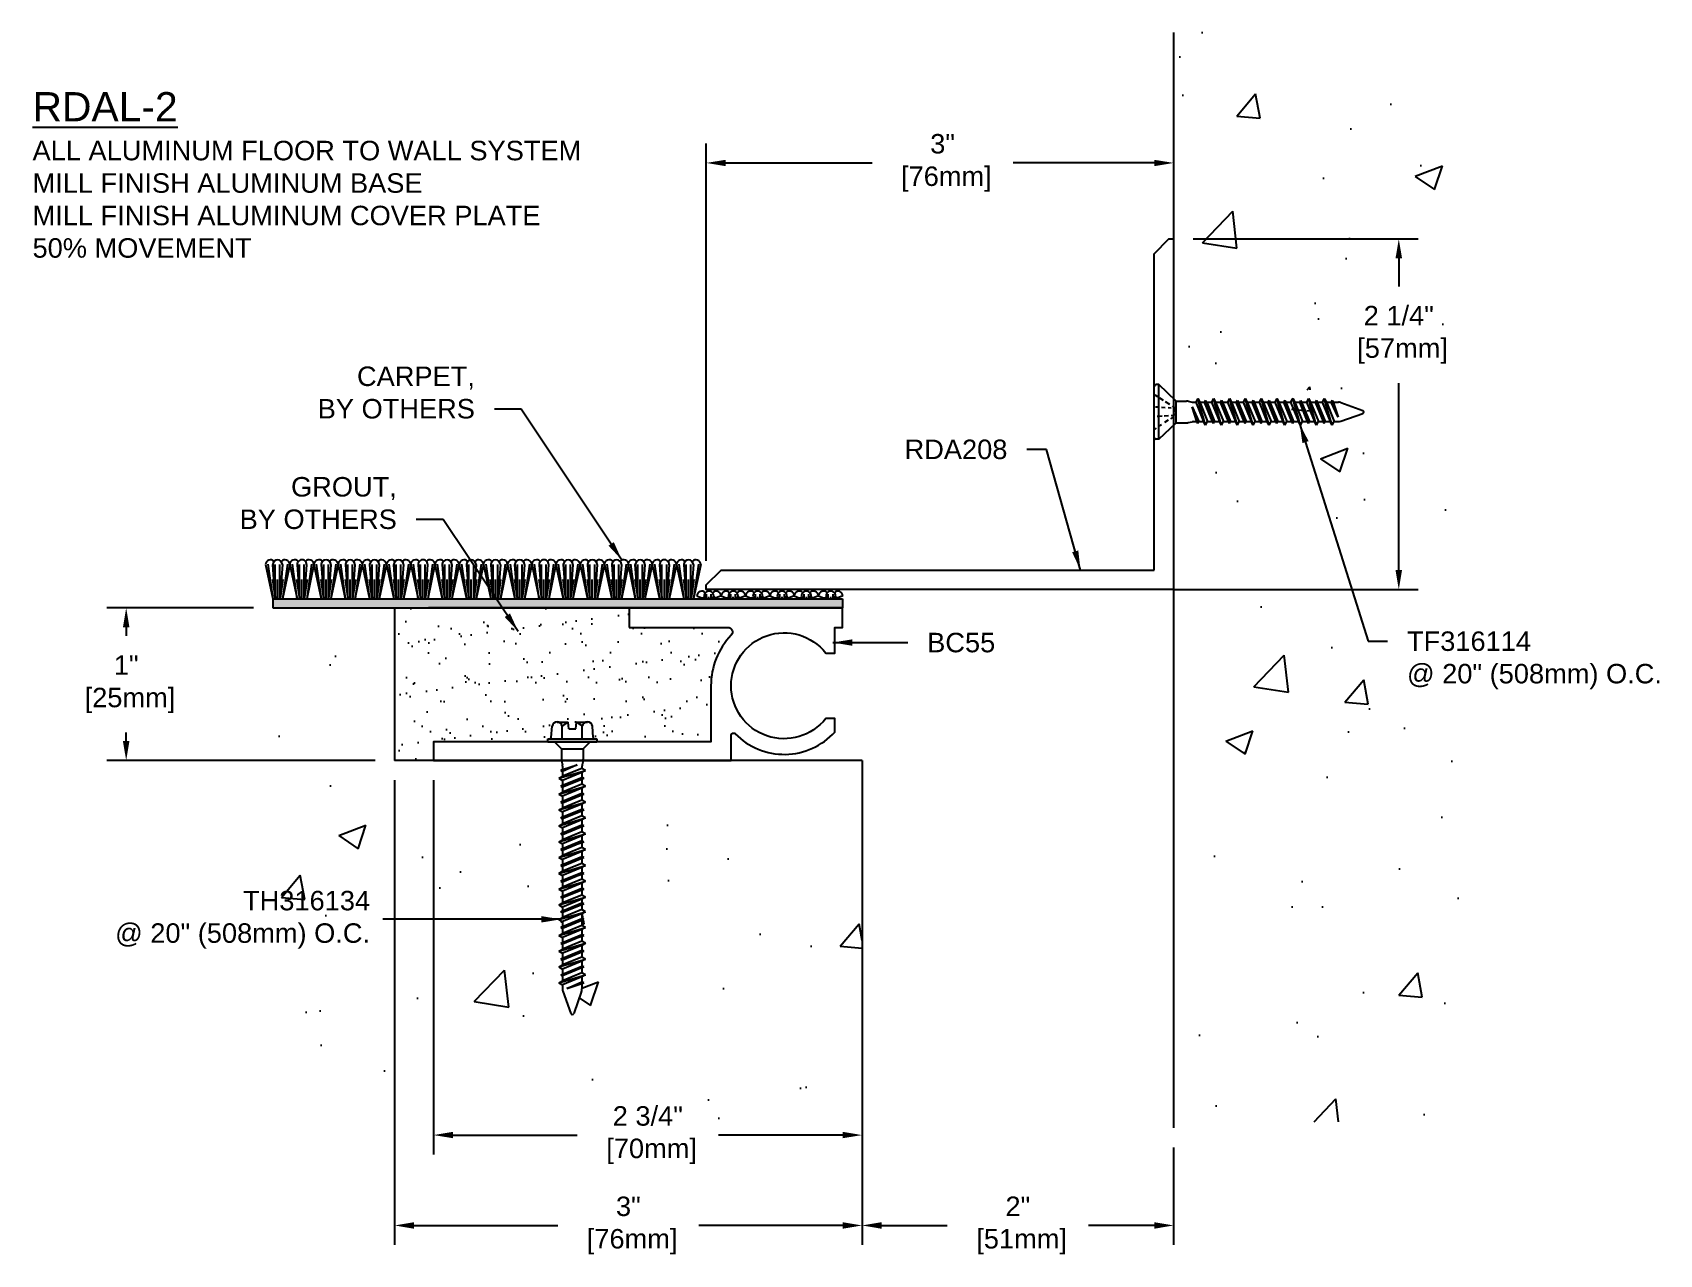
# Model space of a CAD drawing. Header units: inches. Extents: x -0.5 to 9.9, y 1.3 to 9.2.
import ezdxf

# ---------------------------------------------------------------- set-up
doc = ezdxf.new("R2010")
doc.units = ezdxf.units.IN
doc.header["$MEASUREMENT"] = 0
for name, color, linetype in [('Anchors', 4, 'Continuous'), ('Conditions', 1, 'Continuous'), ('Dimensions', 3, 'Continuous'), ('Metals', 7, 'Continuous'), ('Text', 2, 'Continuous')]:
    doc.layers.add(name, color=color, linetype=linetype)
doc.styles.add('ARIAL', font='arial.ttf')
doc.styles.get("Standard").update_dxf_attribs({"font": 'arial.ttf'})
doc.dimstyles.new('Arial', dxfattribs={"dimtxt": 0.125, "dimasz": 0.125, "dimexe": 0.125, "dimexo": 0.125, "dimgap": 0.125, "dimtad": 0, "dimtih": 1, "dimtoh": 1, "dimdec": 4, "dimzin": 0, "dimdsep": 46, "dimlunit": 4, "dimtxsty": 'ARIAL', "dimcen": 0.09, "dimadec": 0, "dimazin": 0, "dimtfac": 1, "dimtdec": 4, "dimtofl": 0, "dimtmove": 0, "dimatfit": 3, "dimfxl": 0, "dimfrac": 2, "dimtolj": 1, "dimtzin": 0, "dimarcsym": 0})

# ---------------------------------------------------------------- blocks, each defined once
blk = doc.blocks.new('Bc55')
blk.add_lwpolyline([(1.38, 0.855), (2.013, 0.855, -0.659567), (2.035, 0.804, 0.192706), (1.905, 0.48), (1.905, 0.12), (0.125, 0.12), (0.125, 0), (2.035, 0), (2.035, 0.162, -0.671875), (2.061, 0.172, 0.430668), (2.7, 0.183), (2.7, 0.27), (2.642, 0.27, -2.892356), (2.642, 0.69), (2.7, 0.69), (2.7, 0.855), (2.75, 0.855), (2.75, 0.98), (1.38, 0.98)], format="xyb", close=True)
blk = doc.blocks.new('TF-316114')
for p, q in [((-0.163, 0), (0.163, 0)), ((-0.104, -0.013), (-0.113, 0)), ((-0.176, -0.029), (-0.175, -0.01)), ((-0.176, -0.029), (0.176, -0.029)), ((-0.176, -0.029), (-0.07, -0.141)), ((-0.082, -0.047), (-0.091, -0.032)), ((-0.053, -0.09), (-0.069, -0.066)), ((-0.031, -0.125), (-0.044, -0.104)), ((-0.031, -0.005), (-0.031, 0)), ((-0.03, -0.026), (-0.03, -0.019)), ((-0.028, -0.051), (-0.029, -0.032)), ((-0.026, -0.091), (-0.028, -0.065)), ((0.025, -0.11), (0.026, -0.09)), ((0.027, -0.07), (0.029, -0.048)), ((0.03, -0.026), (0.031, -0.008)), ((0.066, -0.071), (0.049, -0.098)), ((0.07, -0.141), (0.176, -0.029)), ((0.09, -0.035), (0.075, -0.058)), ((0.11, -0.005), (0.098, -0.022)), ((0.176, -0.029), (0.175, -0.01)), ((-0.07, -0.141), (0.07, -0.141)), ((-0.07, -0.141), (-0.07, -0.208)), ((-0.024, -0.126), (-0.025, -0.11)), ((-0.024, -0.135), (-0.011, -0.135)), ((-0.002, -0.135), (0.018, -0.135)), ((0.037, -0.115), (0.024, -0.135)), ((0.024, -0.135), (0.025, -0.125)), ((0.07, -0.141), (0.07, -0.208)), ((-0.086, -0.33), (0.086, -0.28)), ((-0.074, -0.28), (0.032, -0.243)), ((-0.074, -0.28), (-0.062, -0.273)), ((-0.074, -0.28), (-0.062, -0.286)), ((-0.069, -0.218), (-0.063, -0.244)), ((-0.062, -0.273), (0.032, -0.243)), ((0.032, -0.243), (-0.062, -0.286)), ((-0.062, -0.253), (-0.062, -0.273)), ((0.062, -0.267), (-0.062, -0.317)), ((-0.062, -0.286), (-0.062, -0.317)), ((0.062, -0.293), (-0.062, -0.343)), ((0.062, -0.253), (0.062, -0.267)), ((0.086, -0.28), (0.062, -0.267)), ((0.086, -0.28), (0.062, -0.293)), ((0.062, -0.293), (0.062, -0.324)), ((0.069, -0.218), (0.063, -0.244)), ((-0.086, -0.33), (-0.062, -0.317)), ((-0.086, -0.33), (-0.062, -0.343)), ((-0.086, -0.432), (0.086, -0.381)), ((-0.074, -0.381), (0.074, -0.33)), ((-0.074, -0.381), (-0.062, -0.375)), ((-0.074, -0.381), (-0.062, -0.387)), ((-0.062, -0.375), (0.062, -0.324)), ((0.062, -0.337), (-0.062, -0.387)), ((-0.062, -0.343), (-0.062, -0.375)), ((0.062, -0.368), (-0.062, -0.419)), ((-0.062, -0.387), (-0.062, -0.419)), ((0.062, -0.394), (-0.062, -0.445)), ((0.074, -0.33), (0.062, -0.324)), ((0.074, -0.33), (0.062, -0.337)), ((0.062, -0.337), (0.062, -0.368)), ((0.086, -0.381), (0.062, -0.368)), ((0.086, -0.381), (0.062, -0.394)), ((0.062, -0.394), (0.062, -0.426)), ((-0.086, -0.432), (-0.062, -0.419)), ((-0.086, -0.432), (-0.062, -0.445)), ((-0.086, -0.534), (0.086, -0.483)), ((-0.086, -0.534), (-0.062, -0.521)), ((-0.074, -0.483), (0.074, -0.432)), ((-0.074, -0.483), (-0.062, -0.477)), ((-0.074, -0.483), (-0.062, -0.489)), ((-0.062, -0.477), (0.062, -0.426)), ((0.062, -0.438), (-0.062, -0.489)), ((-0.062, -0.445), (-0.062, -0.477)), ((0.062, -0.47), (-0.062, -0.521)), ((-0.062, -0.489), (-0.062, -0.521)), ((0.062, -0.496), (-0.062, -0.546)), ((0.074, -0.432), (0.062, -0.426)), ((0.074, -0.432), (0.062, -0.438)), ((0.062, -0.438), (0.062, -0.47)), ((0.086, -0.483), (0.062, -0.47)), ((0.086, -0.483), (0.062, -0.496)), ((0.062, -0.496), (0.062, -0.527)), ((-0.086, -0.534), (-0.062, -0.546)), ((-0.086, -0.635), (0.086, -0.584)), ((-0.086, -0.635), (-0.062, -0.622)), ((-0.074, -0.584), (0.074, -0.534)), ((-0.074, -0.584), (-0.062, -0.578)), ((-0.074, -0.584), (-0.062, -0.59)), ((-0.062, -0.578), (0.062, -0.527)), ((0.062, -0.54), (-0.062, -0.59)), ((-0.062, -0.546), (-0.062, -0.578)), ((0.062, -0.571), (-0.062, -0.622)), ((-0.062, -0.59), (-0.062, -0.622)), ((0.062, -0.597), (-0.062, -0.648)), ((0.074, -0.534), (0.062, -0.527)), ((0.074, -0.534), (0.062, -0.54)), ((0.062, -0.54), (0.062, -0.571)), ((0.086, -0.584), (0.062, -0.571)), ((0.086, -0.584), (0.062, -0.597)), ((0.062, -0.597), (0.062, -0.629)), ((-0.086, -0.635), (-0.062, -0.648)), ((-0.086, -0.737), (0.086, -0.686)), ((-0.086, -0.737), (-0.062, -0.724)), ((-0.074, -0.686), (0.074, -0.635)), ((-0.074, -0.686), (-0.062, -0.68)), ((-0.074, -0.686), (-0.062, -0.692)), ((-0.062, -0.68), (0.062, -0.629)), ((0.062, -0.641), (-0.062, -0.692)), ((-0.062, -0.648), (-0.062, -0.68)), ((0.062, -0.673), (-0.062, -0.724)), ((-0.062, -0.692), (-0.062, -0.724)), ((0.062, -0.699), (-0.062, -0.75)), ((-0.062, -0.781), (0.062, -0.73)), ((0.074, -0.635), (0.062, -0.629)), ((0.074, -0.635), (0.062, -0.641)), ((0.062, -0.641), (0.062, -0.673)), ((0.086, -0.686), (0.062, -0.673)), ((0.086, -0.686), (0.062, -0.699)), ((0.062, -0.699), (0.062, -0.73)), ((0.074, -0.737), (0.062, -0.73)), ((-0.086, -0.737), (-0.062, -0.75)), ((-0.086, -0.838), (0.086, -0.787)), ((-0.086, -0.838), (-0.062, -0.825)), ((-0.074, -0.787), (0.074, -0.737)), ((-0.074, -0.787), (-0.062, -0.781)), ((-0.074, -0.787), (-0.062, -0.794)), ((0.062, -0.743), (-0.062, -0.794)), ((-0.062, -0.75), (-0.062, -0.781)), ((0.062, -0.774), (-0.062, -0.825)), ((-0.062, -0.794), (-0.062, -0.825)), ((0.062, -0.8), (-0.062, -0.851)), ((-0.062, -0.883), (0.062, -0.832)), ((0.074, -0.737), (0.062, -0.743)), ((0.062, -0.743), (0.062, -0.774)), ((0.086, -0.787), (0.062, -0.774)), ((0.086, -0.787), (0.062, -0.8)), ((0.062, -0.8), (0.062, -0.832)), ((0.074, -0.838), (0.062, -0.832)), ((-0.086, -0.838), (-0.062, -0.851)), ((-0.086, -0.94), (0.086, -0.889)), ((-0.086, -0.94), (-0.062, -0.927)), ((-0.086, -0.94), (-0.062, -0.953)), ((-0.074, -0.889), (0.074, -0.838)), ((-0.074, -0.889), (-0.062, -0.883)), ((-0.074, -0.889), (-0.062, -0.895)), ((-0.074, -0.991), (0.074, -0.94)), ((0.062, -0.844), (-0.062, -0.895)), ((-0.062, -0.851), (-0.062, -0.883)), ((0.062, -0.876), (-0.062, -0.927)), ((-0.062, -0.895), (-0.062, -0.927)), ((0.062, -0.902), (-0.062, -0.953)), ((-0.062, -0.984), (0.062, -0.934)), ((0.074, -0.838), (0.062, -0.844)), ((0.062, -0.844), (0.062, -0.876)), ((0.086, -0.889), (0.062, -0.876)), ((0.086, -0.889), (0.062, -0.902)), ((0.062, -0.902), (0.062, -0.934)), ((0.074, -0.94), (0.062, -0.934)), ((0.074, -0.94), (0.062, -0.946)), ((-0.086, -1.041), (0.086, -0.991)), ((-0.086, -1.041), (-0.062, -1.028)), ((-0.086, -1.041), (-0.062, -1.054)), ((-0.074, -0.991), (-0.062, -0.984)), ((-0.074, -0.991), (-0.062, -0.997)), ((-0.074, -1.092), (0.074, -1.041)), ((0.062, -0.946), (-0.062, -0.997)), ((-0.062, -0.953), (-0.062, -0.984)), ((0.062, -0.978), (-0.062, -1.028)), ((-0.062, -0.997), (-0.062, -1.028)), ((0.062, -1.003), (-0.062, -1.054)), ((-0.062, -1.086), (0.062, -1.035)), ((0.062, -0.946), (0.062, -0.978)), ((0.086, -0.991), (0.062, -0.978)), ((0.086, -0.991), (0.062, -1.003)), ((0.062, -1.003), (0.062, -1.035)), ((0.074, -1.041), (0.062, -1.035)), ((0.074, -1.041), (0.062, -1.047)), ((-0.086, -1.143), (0.086, -1.092)), ((-0.086, -1.143), (-0.062, -1.13)), ((-0.086, -1.143), (-0.062, -1.156)), ((-0.074, -1.092), (-0.062, -1.086)), ((-0.074, -1.092), (-0.062, -1.098)), ((0.062, -1.047), (-0.062, -1.098)), ((-0.062, -1.054), (-0.062, -1.086)), ((0.062, -1.079), (-0.062, -1.13)), ((-0.062, -1.098), (-0.062, -1.13)), ((0.062, -1.105), (-0.062, -1.156)), ((-0.034, -1.18), (0.062, -1.137)), ((-0.034, -1.18), (0.074, -1.143)), ((0.062, -1.047), (0.062, -1.079)), ((0.086, -1.092), (0.062, -1.079)), ((0.086, -1.092), (0.062, -1.105)), ((0.062, -1.105), (0.062, -1.137)), ((0.074, -1.143), (0.062, -1.137)), ((0.074, -1.143), (0.062, -1.149)), ((-0.062, -1.156), (-0.062, -1.182)), ((-0.06, -1.197), (-0.01, -1.34)), ((0.062, -1.149), (-0.034, -1.18)), ((0.06, -1.197), (0.01, -1.34)), ((0.062, -1.149), (0.062, -1.182))]:
    blk.add_line(p, q)
for centre, radius, start, end in [((-0.163, -0.011), 0.0112, 90, 175), ((0.163, -0.011), 0.0112, 5, 90), ((-0.023, -0.208), 0.0465, 180, 191.9357), ((0.023, -0.208), 0.0465, 348.0643, 0), ((-0.109, -0.253), 0.0465, 0, 11.9357), ((0.109, -0.253), 0.0465, 168.0643, 180), ((-0.016, -1.182), 0.0465, 180, 199.3058), ((0.016, -1.182), 0.0465, 340.6942, 0), ((0, -1.335), 0.0106, 204.1001, 335.8999)]:
    blk.add_arc(centre, radius, start, end)
blk = doc.blocks.new('TF316114')
blk.add_blockref('TF-316114', (0, 0))
blk = doc.blocks.new('*D5')
at = {"layer": 'Defpoints', "color": 0}
for p in [(6.827, 9.157), (3.827, 8.32), (3.827, 5.64)]:
    blk.add_point(p, dxfattribs=at)
at = {"layer": 'Dimensions', "color": 0, "lineweight": -2}
for p, q in [((6.827, 9.032), (6.827, 8.195)), ((3.827, 5.765), (3.827, 8.445)), ((3.952, 8.32), (4.891, 8.32)), ((6.702, 8.32), (5.797, 8.32))]:
    blk.add_line(p, q, dxfattribs=at)
at = {"layer": 'Dimensions', "color": 0}
for points in [[(3.952, 8.34), (3.952, 8.299), (3.827, 8.32)], [(6.702, 8.34), (6.702, 8.299), (6.827, 8.32)]]:
    blk.add_solid(points, dxfattribs=at)
at = {"layer": 'Dimensions', "color": 0, "insert": (5.344, 8.32), "char_height": 0.125, "attachment_point": 5, "style": 'ARIAL'}
blk.add_mtext('\\A1;3"\\P [76mm]', dxfattribs=at)
blk = doc.blocks.new('TH-316134')
for p, q in [((-0.097, 0.127), (-0.027, 0.127)), ((-0.023, 0.083), (-0.027, 0.127)), ((0.023, 0.083), (0.027, 0.127)), ((0.027, 0.127), (0.097, 0.127)), ((-0.157, 0.019), (0.157, 0.019)), ((-0.157, 0), (-0.157, 0.019)), ((-0.157, 0), (0.157, 0)), ((-0.135, 0.029), (-0.129, 0.1)), ((-0.115, 0), (-0.07, -0.045)), ((-0.065, 0.019), (-0.065, 0.1)), ((-0.023, 0.083), (0.023, 0.083)), ((0.064, 0.019), (0.064, 0.1)), ((0.115, 0), (0.07, -0.045)), ((0.135, 0.029), (0.129, 0.1)), ((0.157, 0.019), (0.157, 0)), ((-0.07, -0.045), (0.07, -0.045)), ((-0.07, -0.045), (-0.07, -0.112)), ((0.07, -0.045), (0.07, -0.112)), ((-0.086, -0.234), (0.086, -0.184)), ((-0.074, -0.184), (0.032, -0.147)), ((-0.074, -0.184), (-0.062, -0.177)), ((-0.074, -0.184), (-0.062, -0.19)), ((-0.069, -0.122), (-0.063, -0.148)), ((0.032, -0.147), (-0.062, -0.19)), ((-0.062, -0.177), (0.032, -0.147)), ((-0.062, -0.157), (-0.062, -0.177)), ((0.062, -0.171), (-0.062, -0.221)), ((-0.062, -0.19), (-0.062, -0.221)), ((0.062, -0.197), (-0.062, -0.247)), ((0.062, -0.157), (0.062, -0.171)), ((0.086, -0.184), (0.062, -0.171)), ((0.086, -0.184), (0.062, -0.197)), ((0.062, -0.197), (0.062, -0.228)), ((0.069, -0.122), (0.063, -0.148)), ((-0.086, -0.234), (-0.062, -0.221)), ((-0.086, -0.234), (-0.062, -0.247)), ((-0.086, -0.336), (0.086, -0.285)), ((-0.074, -0.285), (0.074, -0.234)), ((-0.074, -0.285), (-0.062, -0.279)), ((-0.074, -0.285), (-0.062, -0.291)), ((-0.062, -0.279), (0.062, -0.228)), ((0.062, -0.241), (-0.062, -0.291)), ((-0.062, -0.247), (-0.062, -0.279)), ((0.062, -0.272), (-0.062, -0.323)), ((-0.062, -0.291), (-0.062, -0.323)), ((0.062, -0.298), (-0.062, -0.349)), ((0.074, -0.234), (0.062, -0.228)), ((0.074, -0.234), (0.062, -0.241)), ((0.062, -0.241), (0.062, -0.272)), ((0.086, -0.285), (0.062, -0.272)), ((0.086, -0.285), (0.062, -0.298)), ((0.062, -0.298), (0.062, -0.33)), ((-0.086, -0.336), (-0.062, -0.323)), ((-0.086, -0.336), (-0.062, -0.349)), ((-0.086, -0.437), (0.086, -0.387)), ((-0.074, -0.387), (0.074, -0.336)), ((-0.074, -0.387), (-0.062, -0.381)), ((-0.074, -0.387), (-0.062, -0.393)), ((-0.062, -0.381), (0.062, -0.33)), ((0.062, -0.342), (-0.062, -0.393)), ((-0.062, -0.349), (-0.062, -0.381)), ((0.062, -0.374), (-0.062, -0.425)), ((-0.062, -0.393), (-0.062, -0.425)), ((0.062, -0.4), (-0.062, -0.45)), ((0.074, -0.336), (0.062, -0.33)), ((0.074, -0.336), (0.062, -0.342)), ((0.062, -0.342), (0.062, -0.374)), ((0.086, -0.387), (0.062, -0.374)), ((0.086, -0.387), (0.062, -0.4)), ((0.062, -0.4), (0.062, -0.431)), ((-0.086, -0.437), (-0.062, -0.425)), ((-0.086, -0.437), (-0.062, -0.45)), ((-0.086, -0.539), (0.086, -0.488)), ((-0.074, -0.488), (0.074, -0.437)), ((-0.074, -0.488), (-0.062, -0.482)), ((-0.074, -0.488), (-0.062, -0.494)), ((-0.062, -0.482), (0.062, -0.431)), ((0.062, -0.444), (-0.062, -0.494)), ((-0.062, -0.45), (-0.062, -0.482)), ((0.062, -0.475), (-0.062, -0.526)), ((-0.062, -0.494), (-0.062, -0.526)), ((0.062, -0.501), (-0.062, -0.552)), ((0.074, -0.437), (0.062, -0.431)), ((0.074, -0.437), (0.062, -0.444)), ((0.062, -0.444), (0.062, -0.475)), ((0.086, -0.488), (0.062, -0.475)), ((0.086, -0.488), (0.062, -0.501)), ((0.062, -0.501), (0.062, -0.533)), ((-0.086, -0.539), (-0.062, -0.526)), ((-0.086, -0.539), (-0.062, -0.552)), ((-0.086, -0.641), (0.086, -0.59)), ((-0.074, -0.59), (0.074, -0.539)), ((-0.074, -0.59), (-0.062, -0.584)), ((-0.074, -0.59), (-0.062, -0.596)), ((-0.062, -0.584), (0.062, -0.533)), ((0.062, -0.545), (-0.062, -0.596)), ((-0.062, -0.552), (-0.062, -0.584)), ((0.062, -0.577), (-0.062, -0.628)), ((-0.062, -0.596), (-0.062, -0.628)), ((0.062, -0.603), (-0.062, -0.654)), ((0.074, -0.539), (0.062, -0.533)), ((0.074, -0.539), (0.062, -0.545)), ((0.062, -0.545), (0.062, -0.577)), ((0.086, -0.59), (0.062, -0.577)), ((0.086, -0.59), (0.062, -0.603)), ((0.062, -0.603), (0.062, -0.634)), ((-0.086, -0.641), (-0.062, -0.628)), ((-0.086, -0.641), (-0.062, -0.654)), ((-0.086, -0.742), (0.086, -0.691)), ((-0.086, -0.742), (-0.062, -0.729)), ((-0.074, -0.691), (0.074, -0.641)), ((-0.074, -0.691), (-0.062, -0.685)), ((-0.074, -0.691), (-0.062, -0.698)), ((-0.062, -0.685), (0.062, -0.634)), ((0.062, -0.647), (-0.062, -0.698)), ((-0.062, -0.654), (-0.062, -0.685)), ((0.062, -0.678), (-0.062, -0.729)), ((-0.062, -0.698), (-0.062, -0.729)), ((0.062, -0.704), (-0.062, -0.755)), ((0.074, -0.641), (0.062, -0.634)), ((0.074, -0.641), (0.062, -0.647)), ((0.062, -0.647), (0.062, -0.678)), ((0.086, -0.691), (0.062, -0.678)), ((0.086, -0.691), (0.062, -0.704)), ((0.062, -0.704), (0.062, -0.736)), ((-0.086, -0.742), (-0.062, -0.755)), ((-0.086, -0.844), (0.086, -0.793)), ((-0.086, -0.844), (-0.062, -0.831)), ((-0.074, -0.793), (0.074, -0.742)), ((-0.074, -0.793), (-0.062, -0.787)), ((-0.074, -0.793), (-0.062, -0.799)), ((-0.062, -0.787), (0.062, -0.736)), ((0.062, -0.748), (-0.062, -0.799)), ((-0.062, -0.755), (-0.062, -0.787)), ((0.062, -0.78), (-0.062, -0.831)), ((-0.062, -0.799), (-0.062, -0.831)), ((0.062, -0.806), (-0.062, -0.857)), ((0.074, -0.742), (0.062, -0.736)), ((0.074, -0.742), (0.062, -0.748)), ((0.062, -0.748), (0.062, -0.78)), ((0.086, -0.793), (0.062, -0.78)), ((0.086, -0.793), (0.062, -0.806)), ((0.062, -0.806), (0.062, -0.838)), ((-0.086, -0.844), (-0.062, -0.857)), ((-0.086, -0.945), (0.086, -0.895)), ((-0.086, -0.945), (-0.062, -0.932)), ((-0.074, -0.895), (0.074, -0.844)), ((-0.074, -0.895), (-0.062, -0.888)), ((-0.074, -0.895), (-0.062, -0.901)), ((-0.062, -0.888), (0.062, -0.838)), ((0.062, -0.85), (-0.062, -0.901)), ((-0.062, -0.857), (-0.062, -0.888)), ((0.062, -0.882), (-0.062, -0.932)), ((-0.062, -0.901), (-0.062, -0.932)), ((0.062, -0.907), (-0.062, -0.958)), ((-0.062, -0.99), (0.062, -0.939)), ((0.074, -0.844), (0.062, -0.838)), ((0.074, -0.844), (0.062, -0.85)), ((0.062, -0.85), (0.062, -0.882)), ((0.086, -0.895), (0.062, -0.882)), ((0.086, -0.895), (0.062, -0.907)), ((0.062, -0.907), (0.062, -0.939)), ((0.074, -0.945), (0.062, -0.939)), ((-0.086, -0.945), (-0.062, -0.958)), ((-0.086, -1.047), (0.086, -0.996)), ((-0.086, -1.047), (-0.062, -1.034)), ((-0.074, -0.996), (0.074, -0.945)), ((-0.074, -0.996), (-0.062, -0.99)), ((-0.074, -0.996), (-0.062, -1.002)), ((-0.074, -1.09), (0.074, -1.039)), ((0.062, -0.951), (-0.062, -1.002)), ((-0.062, -0.958), (-0.062, -0.99)), ((0.062, -0.983), (-0.062, -1.034)), ((-0.062, -1.002), (-0.062, -1.034)), ((0.062, -1.009), (-0.062, -1.06)), ((-0.062, -1.084), (0.062, -1.033)), ((0.074, -0.945), (0.062, -0.951)), ((0.062, -0.951), (0.062, -0.983)), ((0.086, -0.996), (0.062, -0.983)), ((0.086, -0.996), (0.062, -1.009)), ((0.062, -1.001), (0.062, -1.033)), ((0.074, -1.039), (0.062, -1.033)), ((0.074, -1.039), (0.062, -1.045)), ((-0.086, -1.047), (-0.062, -1.06)), ((-0.086, -1.141), (0.086, -1.09)), ((-0.086, -1.141), (-0.062, -1.128)), ((-0.086, -1.141), (-0.062, -1.154)), ((-0.074, -1.09), (-0.062, -1.084)), ((-0.074, -1.09), (-0.062, -1.096)), ((-0.074, -1.191), (0.074, -1.141)), ((0.062, -1.045), (-0.062, -1.096)), ((-0.062, -1.052), (-0.062, -1.084)), ((0.062, -1.077), (-0.062, -1.128)), ((-0.062, -1.096), (-0.062, -1.128)), ((0.062, -1.103), (-0.062, -1.154)), ((-0.062, -1.185), (0.062, -1.134)), ((0.062, -1.147), (-0.062, -1.198)), ((0.062, -1.045), (0.062, -1.077)), ((0.086, -1.09), (0.062, -1.077)), ((0.086, -1.09), (0.062, -1.103)), ((0.062, -1.103), (0.062, -1.134)), ((0.074, -1.141), (0.062, -1.134)), ((0.074, -1.141), (0.062, -1.147)), ((0.062, -1.147), (0.062, -1.178)), ((-0.086, -1.242), (0.086, -1.191)), ((-0.086, -1.242), (-0.062, -1.229)), ((-0.086, -1.242), (-0.062, -1.255)), ((-0.074, -1.191), (-0.062, -1.185)), ((-0.074, -1.191), (-0.062, -1.198)), ((-0.074, -1.293), (0.074, -1.242)), ((-0.062, -1.154), (-0.062, -1.185)), ((0.062, -1.178), (-0.062, -1.229)), ((-0.062, -1.198), (-0.062, -1.229)), ((0.062, -1.204), (-0.062, -1.255)), ((-0.062, -1.287), (0.062, -1.236)), ((0.062, -1.248), (-0.062, -1.299)), ((0.086, -1.191), (0.062, -1.178)), ((0.086, -1.191), (0.062, -1.204)), ((0.062, -1.204), (0.062, -1.236)), ((0.074, -1.242), (0.062, -1.236)), ((0.074, -1.242), (0.062, -1.248)), ((0.062, -1.248), (0.062, -1.28)), ((-0.086, -1.344), (0.086, -1.293)), ((-0.086, -1.344), (-0.062, -1.331)), ((-0.086, -1.344), (-0.062, -1.357)), ((-0.074, -1.293), (-0.062, -1.287)), ((-0.074, -1.293), (-0.062, -1.299)), ((-0.074, -1.395), (0.074, -1.344)), ((-0.062, -1.255), (-0.062, -1.287)), ((0.062, -1.28), (-0.062, -1.331)), ((-0.062, -1.299), (-0.062, -1.331)), ((0.062, -1.306), (-0.062, -1.357)), ((-0.062, -1.388), (0.062, -1.338)), ((0.062, -1.35), (-0.062, -1.401)), ((-0.062, -1.357), (-0.062, -1.388)), ((0.086, -1.293), (0.062, -1.28)), ((0.086, -1.293), (0.062, -1.306)), ((0.062, -1.306), (0.062, -1.338)), ((0.074, -1.344), (0.062, -1.338)), ((0.074, -1.344), (0.062, -1.35)), ((0.062, -1.35), (0.062, -1.382)), ((-0.086, -1.445), (0.086, -1.395)), ((-0.086, -1.445), (-0.062, -1.432)), ((-0.086, -1.445), (-0.062, -1.458)), ((-0.074, -1.395), (-0.062, -1.388)), ((-0.074, -1.395), (-0.062, -1.401)), ((-0.074, -1.496), (0.074, -1.445)), ((0.062, -1.382), (-0.062, -1.432)), ((-0.062, -1.401), (-0.062, -1.432)), ((0.062, -1.407), (-0.062, -1.458)), ((-0.062, -1.49), (0.062, -1.439)), ((0.062, -1.451), (-0.062, -1.502)), ((-0.062, -1.458), (-0.062, -1.49)), ((0.086, -1.395), (0.062, -1.382)), ((0.086, -1.395), (0.062, -1.407)), ((0.062, -1.407), (0.062, -1.439)), ((0.074, -1.445), (0.062, -1.439)), ((0.074, -1.445), (0.062, -1.451)), ((0.062, -1.451), (0.062, -1.483)), ((-0.086, -1.547), (0.086, -1.496)), ((-0.086, -1.547), (-0.062, -1.534)), ((-0.086, -1.547), (-0.062, -1.56)), ((-0.074, -1.496), (-0.062, -1.49)), ((-0.074, -1.496), (-0.062, -1.502)), ((0.062, -1.483), (-0.062, -1.534)), ((-0.062, -1.502), (-0.062, -1.534)), ((0.062, -1.509), (-0.062, -1.56)), ((-0.062, -1.56), (-0.062, -1.586)), ((-0.034, -1.584), (0.062, -1.541)), ((-0.034, -1.584), (0.074, -1.547)), ((0.062, -1.553), (-0.034, -1.584)), ((0.086, -1.496), (0.062, -1.483)), ((0.086, -1.496), (0.062, -1.509)), ((0.062, -1.509), (0.062, -1.541)), ((0.074, -1.547), (0.062, -1.541)), ((0.074, -1.547), (0.062, -1.553)), ((0.062, -1.553), (0.062, -1.586)), ((-0.06, -1.601), (-0.01, -1.744)), ((0.06, -1.601), (0.01, -1.744))]:
    blk.add_line(p, q)
for centre, radius, start, end in [((-0.097, 0.095), 0.0327, 9.285, 170.715), ((0, 0.038), 0.0896, 107.4215, 136.0407), ((0, 0.038), 0.0896, 43.9593, 72.5785), ((0.097, 0.095), 0.0327, 9.285, 170.715), ((-0.146, 0.03), 0.0112, 270, 355), ((0.146, 0.03), 0.0112, 185, 270), ((-0.023, -0.112), 0.0465, 180, 191.9357), ((-0.109, -0.157), 0.0465, 0, 11.9357), ((0.109, -0.157), 0.0465, 168.0643, 180), ((0.023, -0.112), 0.0465, 348.0643, 0), ((-0.016, -1.586), 0.0465, 180, 199.3058), ((0.016, -1.586), 0.0465, 340.6942, 0), ((0, -1.739), 0.0106, 204.1001, 335.8999)]:
    blk.add_arc(centre, radius, start, end)
blk = doc.blocks.new('TH316134')
blk.add_blockref('TH-316134', (0, 0))
blk = doc.blocks.new('*D8')
at = {"layer": 'Defpoints', "color": 0}
for p in [(2.077, 4.484), (4.827, 2.605), (2.077, 2.08)]:
    blk.add_point(p, dxfattribs=at)
at = {"layer": 'Dimensions', "color": 0, "lineweight": -2}
for p, q in [((2.077, 4.359), (2.077, 1.955)), ((4.827, 2.48), (4.827, 1.955)), ((2.202, 2.08), (2.999, 2.08)), ((4.702, 2.08), (3.905, 2.08))]:
    blk.add_line(p, q, dxfattribs=at)
at = {"layer": 'Dimensions', "color": 0}
for points in [[(2.202, 2.101), (2.202, 2.06), (2.077, 2.08)], [(4.702, 2.101), (4.702, 2.06), (4.827, 2.08)]]:
    blk.add_solid(points, dxfattribs=at)
at = {"layer": 'Dimensions', "color": 0, "insert": (3.452, 2.08), "char_height": 0.125, "attachment_point": 5, "style": 'ARIAL'}
blk.add_mtext('\\A1;2 3/4"\\P [70mm]', dxfattribs=at)
blk = doc.blocks.new('*D9')
at = {"layer": 'Defpoints', "color": 0}
for p in [(4.827, 2.126), (6.827, 2.126), (6.827, 1.5)]:
    blk.add_point(p, dxfattribs=at)
at = {"layer": 'Dimensions', "color": 0, "lineweight": -2}
for p, q in [((4.827, 2.001), (4.827, 1.375)), ((6.827, 2.001), (6.827, 1.375)), ((4.952, 1.5), (5.374, 1.5)), ((6.702, 1.5), (6.28, 1.5))]:
    blk.add_line(p, q, dxfattribs=at)
at = {"layer": 'Dimensions', "color": 0}
for points in [[(4.952, 1.521), (4.952, 1.479), (4.827, 1.5)], [(6.702, 1.521), (6.702, 1.479), (6.827, 1.5)]]:
    blk.add_solid(points, dxfattribs=at)
at = {"layer": 'Dimensions', "color": 0, "insert": (5.827, 1.5), "char_height": 0.125, "attachment_point": 5, "style": 'ARIAL'}
blk.add_mtext('\\A1;2"\\P [51mm]', dxfattribs=at)
blk = doc.blocks.new('*D10')
at = {"layer": 'Defpoints', "color": 0}
for p in [(1.827, 4.484), (4.827, 2.126), (1.827, 1.5)]:
    blk.add_point(p, dxfattribs=at)
at = {"layer": 'Dimensions', "color": 0, "lineweight": -2}
for p, q in [((1.827, 4.359), (1.827, 1.375)), ((4.827, 2.001), (4.827, 1.375)), ((1.952, 1.5), (2.874, 1.5)), ((4.702, 1.5), (3.78, 1.5))]:
    blk.add_line(p, q, dxfattribs=at)
at = {"layer": 'Dimensions', "color": 0}
for points in [[(1.952, 1.521), (1.952, 1.479), (1.827, 1.5)], [(4.702, 1.521), (4.702, 1.479), (4.827, 1.5)]]:
    blk.add_solid(points, dxfattribs=at)
at = {"layer": 'Dimensions', "color": 0, "insert": (3.327, 1.5), "char_height": 0.125, "attachment_point": 5, "style": 'ARIAL'}
blk.add_mtext('\\A1;3"\\P [76mm]', dxfattribs=at)
blk = doc.blocks.new('*D11')
at = {"layer": 'Defpoints', "color": 0}
for p in [(6.827, 7.832), (6.702, 5.582), (8.272, 5.582)]:
    blk.add_point(p, dxfattribs=at)
at = {"layer": 'Dimensions', "color": 0, "lineweight": -2}
for p, q in [((6.952, 7.832), (8.397, 7.832)), ((8.272, 7.707), (8.272, 7.527)), ((8.272, 5.707), (8.272, 6.907)), ((6.827, 5.582), (8.397, 5.582))]:
    blk.add_line(p, q, dxfattribs=at)
at = {"layer": 'Dimensions', "color": 0}
for points in [[(8.251, 7.707), (8.293, 7.707), (8.272, 7.832)], [(8.251, 5.707), (8.293, 5.707), (8.272, 5.582)]]:
    blk.add_solid(points, dxfattribs=at)
at = {"layer": 'Dimensions', "color": 0, "insert": (8.272, 7.217), "char_height": 0.125, "attachment_point": 5, "style": 'ARIAL'}
blk.add_mtext('\\A1;2 1/4"\\P [57mm]', dxfattribs=at)
blk = doc.blocks.new('carpet-teeth2')
for points in [[(1.064, 1.255), (1.095, 1.033)], [(1.189, 1.255), (1.157, 1.033)], [(1.219, 1.255), (1.25, 1.033)], [(1.344, 1.255), (1.313, 1.033)], [(1.374, 1.255), (1.406, 1.033)], [(1.5, 1.255), (1.468, 1.036)], [(1.53, 1.255), (1.561, 1.036)], [(1.655, 1.255), (1.624, 1.036)], [(1.685, 1.255), (1.717, 1.033)], [(1.81, 1.255), (1.779, 1.036)], [(1.048, 1.253), (1.095, 1.033)], [(1.093, 1.158), (1.11, 1.033)], [(1.111, 1.033), (1.111, 1.253)], [(1.126, 1.033), (1.126, 1.158)], [(1.141, 1.033), (1.141, 1.253)], [(1.157, 1.253), (1.141, 1.033)], [(1.16, 1.158), (1.143, 1.038)], [(1.204, 1.253), (1.157, 1.033)], [(1.204, 1.253), (1.251, 1.033)], [(1.248, 1.158), (1.266, 1.033)], [(1.251, 1.253), (1.266, 1.033)], [(1.266, 1.033), (1.266, 1.253)], [(1.282, 1.033), (1.282, 1.158)], [(1.297, 1.033), (1.297, 1.253)], [(1.312, 1.253), (1.297, 1.033)], [(1.315, 1.158), (1.297, 1.033)], [(1.359, 1.253), (1.313, 1.033)], [(1.359, 1.253), (1.406, 1.033)], [(1.403, 1.158), (1.421, 1.033)], [(1.406, 1.253), (1.422, 1.033)], [(1.422, 1.033), (1.422, 1.253)], [(1.437, 1.033), (1.437, 1.158)], [(1.468, 1.253), (1.452, 1.033)], [(1.452, 1.033), (1.452, 1.253)], [(1.471, 1.158), (1.453, 1.038)], [(1.515, 1.253), (1.468, 1.036)], [(1.515, 1.253), (1.561, 1.033)], [(1.559, 1.158), (1.577, 1.033)], [(1.562, 1.253), (1.577, 1.033)], [(1.577, 1.033), (1.577, 1.253)], [(1.592, 1.033), (1.592, 1.158)], [(1.623, 1.253), (1.608, 1.033)], [(1.608, 1.033), (1.608, 1.253)], [(1.626, 1.158), (1.608, 1.033)], [(1.67, 1.253), (1.623, 1.033)], [(1.67, 1.253), (1.717, 1.033)], [(1.714, 1.158), (1.732, 1.033)], [(1.717, 1.253), (1.733, 1.033)], [(1.733, 1.033), (1.733, 1.253)], [(1.748, 1.033), (1.748, 1.158)], [(1.779, 1.253), (1.763, 1.033)], [(1.763, 1.033), (1.763, 1.253)], [(1.781, 1.158), (1.764, 1.033)], [(1.825, 1.253), (1.779, 1.033)], [(1.095, 1.033), (1.779, 1.033)]]:
    blk.add_lwpolyline(points)
blk.add_lwpolyline([(1.095, 1.253), (1.111, 1.033)], close=True)
for centre, radius, start, end in [((1.08, 1.253), 0.0312, 41.211, 180), ((1.126, 1.253), 0.0308, 0, 180), ((1.173, 1.253), 0.0312, 0, 138.789), ((1.235, 1.253), 0.0312, 41.211, 180), ((1.282, 1.253), 0.0307, 355.9223, 184.0777), ((1.328, 1.253), 0.0312, 0, 138.789), ((1.391, 1.253), 0.0312, 41.211, 180), ((1.437, 1.253), 0.0308, 0, 180), ((1.483, 1.253), 0.0312, 0, 138.789), ((1.546, 1.253), 0.0312, 41.211, 180), ((1.592, 1.253), 0.0308, 0, 180), ((1.639, 1.253), 0.0312, 0, 138.789), ((1.701, 1.253), 0.0312, 41.211, 180), ((1.748, 1.253), 0.0308, 0, 180), ((1.794, 1.253), 0.0312, 0, 138.789)]:
    blk.add_arc(centre, radius, start, end)
at = {"insert": (1.095, 1.034), "char_height": 0.0000478, "width": 0.00109, "attachment_point": 1}
blk.add_mtext('{\\fArial|b0|i0|c0|p34;BALCO TOOTHBRUSH}', dxfattribs=at)
blk = doc.blocks.new('CARPET')
at = {"layer": 'Conditions'}
h = blk.add_hatch(dxfattribs=at)
h.set_pattern_fill('EXPAND', color=256, scale=0.125, style=0)
h.set_pattern_definition([(30, (-0.98028, 0.06387), (2e-11, 0.075), [0.0625, -0.0125]), (330, (-0.98028, 0.06387), (0.0649519, 0.0375), [0.0625, -0.0125]), (330, (-0.92615, 0.09512), (0.0649519, 0.0375), [0.0625, -0.0125]), (30, (-0.92615, 0.10762), (2e-11, 0.075), [0.0625, -0.0125])])
h.paths.add_polyline_path([(0.782, 11.178), (0.782, 11.12), (4.44, 11.12), (4.44, 11.178)])
for p, q in [((0.782, 11.178), (4.44, 11.178)), ((0.782, 11.178), (0.782, 11.12)), ((4.44, 11.178), (4.44, 11.12)), ((0.782, 11.12), (4.44, 11.12))]:
    blk.add_line(p, q, dxfattribs=at)
for points in [[(3.063, 11.398), (3.109, 11.178)], [(3.078, 11.4), (3.109, 11.178)], [(3.125, 11.178), (3.125, 11.398)], [(3.171, 11.398), (3.155, 11.178)], [(3.155, 11.178), (3.155, 11.398)], [(3.203, 11.4), (3.171, 11.178)], [(3.218, 11.398), (3.171, 11.178)], [(3.218, 11.398), (3.265, 11.178)], [(3.233, 11.4), (3.265, 11.178)], [(3.265, 11.398), (3.28, 11.178)], [(3.28, 11.178), (3.28, 11.398)], [(3.327, 11.398), (3.311, 11.178)], [(3.311, 11.178), (3.311, 11.398)], [(3.358, 11.4), (3.327, 11.178)], [(3.373, 11.398), (3.327, 11.178)], [(3.373, 11.398), (3.42, 11.178)], [(3.388, 11.4), (3.42, 11.178)], [(3.42, 11.398), (3.436, 11.178)], [(3.436, 11.178), (3.436, 11.398)], [(3.466, 11.178), (3.466, 11.398)], [(3.482, 11.398), (3.466, 11.178)], [(3.514, 11.4), (3.482, 11.181)], [(3.529, 11.398), (3.482, 11.181)], [(3.107, 11.303), (3.125, 11.178)], [(3.14, 11.178), (3.14, 11.303)], [(3.174, 11.303), (3.157, 11.183)], [(3.262, 11.303), (3.28, 11.178)], [(3.296, 11.178), (3.296, 11.303)], [(3.329, 11.303), (3.311, 11.178)], [(3.418, 11.303), (3.435, 11.178)], [(3.451, 11.178), (3.451, 11.303)], [(3.485, 11.303), (3.467, 11.183)], [(3.109, 11.178), (3.793, 11.178)], [(3.505, 11.197), (3.551, 11.178)], [(3.543, 11.192), (3.551, 11.178)], [(3.552, 11.195), (3.567, 11.178)], [(3.562, 11.192), (3.567, 11.178)], [(3.567, 11.178), (3.567, 11.208)], [(3.582, 11.178), (3.582, 11.192)], [(3.597, 11.178), (3.597, 11.208)], [(3.613, 11.195), (3.597, 11.178)], [(3.603, 11.192), (3.598, 11.178)], [(3.66, 11.197), (3.613, 11.178)], [(3.613, 11.195), (3.613, 11.178)], [(3.622, 11.192), (3.614, 11.178)], [(3.66, 11.197), (3.707, 11.178)], [(3.699, 11.192), (3.707, 11.178)], [(3.707, 11.195), (3.723, 11.178)], [(3.718, 11.192), (3.722, 11.178)], [(3.723, 11.178), (3.723, 11.208)], [(3.738, 11.178), (3.738, 11.192)], [(3.753, 11.178), (3.753, 11.208)], [(3.769, 11.195), (3.753, 11.178)], [(3.758, 11.192), (3.754, 11.178)], [(3.816, 11.197), (3.769, 11.178)], [(3.769, 11.195), (3.769, 11.178)], [(3.778, 11.192), (3.77, 11.178)], [(3.817, 11.197), (3.864, 11.178)], [(3.856, 11.192), (3.864, 11.178)], [(3.862, 11.178), (4.429, 11.178)], [(3.865, 11.195), (3.88, 11.178)], [(3.875, 11.192), (3.879, 11.178)], [(3.88, 11.178), (3.88, 11.208)], [(3.895, 11.178), (3.895, 11.192)], [(3.91, 11.178), (3.91, 11.208)], [(3.926, 11.195), (3.91, 11.178)], [(3.916, 11.192), (3.911, 11.178)], [(3.973, 11.197), (3.926, 11.178)], [(3.926, 11.195), (3.926, 11.178)], [(3.935, 11.192), (3.927, 11.178)], [(3.973, 11.197), (4.02, 11.178)], [(4.012, 11.192), (4.02, 11.178)], [(4.02, 11.195), (4.036, 11.178)], [(4.031, 11.192), (4.035, 11.178)], [(4.036, 11.178), (4.036, 11.208)], [(4.051, 11.178), (4.051, 11.192)], [(4.066, 11.178), (4.066, 11.208)], [(4.082, 11.195), (4.066, 11.178)], [(4.071, 11.192), (4.067, 11.178)], [(4.129, 11.197), (4.082, 11.178)], [(4.082, 11.195), (4.082, 11.178)], [(4.091, 11.192), (4.083, 11.178)], [(4.129, 11.197), (4.176, 11.178)], [(4.168, 11.192), (4.176, 11.178)], [(4.176, 11.195), (4.192, 11.178)], [(4.187, 11.192), (4.191, 11.178)], [(4.192, 11.178), (4.192, 11.208)], [(4.207, 11.178), (4.207, 11.192)], [(4.222, 11.178), (4.222, 11.208)], [(4.238, 11.195), (4.222, 11.178)], [(4.227, 11.192), (4.223, 11.178)], [(4.285, 11.197), (4.238, 11.178)], [(4.238, 11.195), (4.238, 11.178)], [(4.247, 11.192), (4.239, 11.178)], [(4.286, 11.197), (4.333, 11.178)], [(4.325, 11.192), (4.333, 11.178)], [(4.333, 11.195), (4.348, 11.178)], [(4.343, 11.192), (4.348, 11.178)], [(4.348, 11.178), (4.348, 11.208)], [(4.364, 11.178), (4.364, 11.192)], [(4.379, 11.178), (4.379, 11.208)], [(4.394, 11.195), (4.379, 11.178)], [(4.384, 11.192), (4.379, 11.178)], [(4.394, 11.195), (4.395, 11.178)], [(4.441, 11.197), (4.395, 11.178)], [(4.403, 11.192), (4.395, 11.178)]]:
    blk.add_lwpolyline(points, dxfattribs=at)
blk.add_lwpolyline([(3.109, 11.398), (3.125, 11.178)], close=True, dxfattribs=at)
for centre, radius, start, end in [((3.094, 11.398), 0.0312, 41.211, 180), ((3.14, 11.398), 0.0308, 0, 180), ((3.187, 11.398), 0.0312, 0, 138.789), ((3.249, 11.398), 0.0312, 41.211, 180), ((3.296, 11.398), 0.0307, 355.9223, 184.0777), ((3.342, 11.398), 0.0312, 0, 138.789), ((3.405, 11.398), 0.0312, 41.211, 180), ((3.451, 11.398), 0.0308, 0, 180), ((3.498, 11.398), 0.0312, 0, 138.789), ((3.536, 11.197), 0.0312, 41.211, 180), ((3.582, 11.197), 0.0307, 355.9223, 184.0777), ((3.629, 11.197), 0.0312, 0, 138.789), ((3.692, 11.197), 0.0312, 41.211, 180), ((3.738, 11.197), 0.0307, 355.9223, 184.0777), ((3.785, 11.197), 0.0312, 0, 138.789), ((3.849, 11.197), 0.0312, 41.211, 180), ((3.895, 11.197), 0.0307, 355.9223, 184.0777), ((3.942, 11.197), 0.0312, 0, 138.789), ((4.005, 11.197), 0.0312, 41.211, 180), ((4.051, 11.197), 0.0307, 355.9223, 184.0777), ((4.098, 11.197), 0.0312, 0, 138.789), ((4.161, 11.197), 0.0312, 41.211, 180), ((4.207, 11.197), 0.0307, 355.9223, 184.0777), ((4.253, 11.197), 0.0312, 0, 138.789), ((4.317, 11.197), 0.0312, 41.211, 180), ((4.364, 11.197), 0.0307, 355.9223, 184.0777), ((4.41, 11.197), 0.0312, 0, 138.789)]:
    blk.add_arc(centre, radius, start, end, dxfattribs=at)
for p in [(-0.313, 10.145), (0.464, 10.145), (1.241, 10.145)]:
    blk.add_blockref('carpet-teeth2', p, dxfattribs=at)
at = {"layer": 'Conditions', "char_height": 0.0000478, "width": 0.00109, "attachment_point": 1}
for insert in [(3.109, 11.178), (3.862, 11.178)]:
    blk.add_mtext('{\\fArial|b0|i0|c0|p34;BALCO TOOTHBRUSH}', dxfattribs=dict(at, insert=insert))
blk = doc.blocks.new('*D12')
at = {"layer": 'Defpoints', "color": 0}
for p in [(1.047, 5.464), (0.104, 4.484), (1.827, 4.484)]:
    blk.add_point(p, dxfattribs=at)
at = {"layer": 'Dimensions', "color": 0, "lineweight": -2}
for p, q in [((0.922, 5.464), (-0.021, 5.464)), ((0.104, 5.339), (0.104, 5.284)), ((0.104, 4.609), (0.104, 4.664)), ((1.702, 4.484), (-0.021, 4.484))]:
    blk.add_line(p, q, dxfattribs=at)
at = {"layer": 'Dimensions', "color": 0}
for points in [[(0.083, 5.339), (0.125, 5.339), (0.104, 5.464)], [(0.083, 4.609), (0.125, 4.609), (0.104, 4.484)]]:
    blk.add_solid(points, dxfattribs=at)
at = {"layer": 'Dimensions', "color": 0, "insert": (0.104, 4.974), "char_height": 0.125, "attachment_point": 5, "style": 'ARIAL'}
blk.add_mtext('\\A1;1"\\P [25mm]', dxfattribs=at)
blk = doc.blocks.new('RDA208')
blk.add_lwpolyline([(2.875, 0.125), (2.875, 2.155), (2.97, 2.25), (3, 2.25), (3, 0), (0, 0), (0, 0.03), (0.095, 0.125)], close=True)

msp = doc.modelspace()

# ---------------------------------------------------------------- hatches: boundary and pattern name
at = {"layer": 'Conditions'}
h = msp.add_hatch(dxfattribs=at)
h.set_pattern_fill('AR-CONC', color=256, scale=0.25, style=0)
h.paths.add_polyline_path([(8.65397, 9.15684), (6.82706, 9.15684), (6.82706, 6.87176), (6.84501, 6.87176), (6.87574, 6.86527, 0.05212645), (6.88536, 6.86426), (6.89873, 6.86426), (6.91165, 6.88826), (6.92458, 6.86426), (6.95627, 6.86426), (6.96243, 6.87571), (6.9686, 6.86426), (7.00029, 6.86426), (7.01321, 6.88826), (7.02614, 6.86426), (7.05783, 6.86426), (7.064, 6.87571), (7.07016, 6.86426), (7.10185, 6.86426), (7.11478, 6.88826), (7.1277, 6.86426), (7.15939, 6.86426), (7.16556, 6.87571), (7.17172, 6.86426), (7.20341, 6.86426), (7.21634, 6.88826), (7.22926, 6.86426), (7.26096, 6.86426), (7.26712, 6.87571), (7.27328, 6.86426), (7.30498, 6.86426), (7.3179, 6.88826), (7.33083, 6.86426), (7.36252, 6.86426), (7.36868, 6.87571), (7.37485, 6.86426), (7.40654, 6.86426), (7.41946, 6.88826), (7.43239, 6.86426), (7.46408, 6.86426), (7.47025, 6.87571), (7.47641, 6.86426), (7.5081, 6.86426), (7.52103, 6.88826), (7.53395, 6.86426), (7.56564, 6.86426), (7.57181, 6.87571), (7.57797, 6.86426), (7.60966, 6.86426), (7.62259, 6.88826), (7.63551, 6.86426), (7.66721, 6.86426), (7.67337, 6.87571), (7.67953, 6.86426), (7.71123, 6.86426), (7.72415, 6.88826), (7.73708, 6.86426), (7.76877, 6.86426), (7.77493, 6.87571), (7.7811, 6.86426), (7.82163, 6.86426), (7.97014, 6.81224, -0.77412328), (7.97014, 6.79179), (7.82163, 6.73976), (7.78786, 6.73976), (7.77493, 6.71576), (7.76201, 6.73976), (7.73032, 6.73976), (7.72415, 6.72832), (7.71799, 6.73976), (7.6863, 6.73976), (7.67337, 6.71576), (7.66045, 6.73976), (7.62875, 6.73976), (7.62259, 6.72832), (7.61643, 6.73976), (7.58473, 6.73976), (7.57181, 6.71576), (7.55888, 6.73976), (7.52719, 6.73976), (7.52103, 6.72832), (7.51486, 6.73976), (7.48317, 6.73976), (7.47025, 6.71576), (7.45732, 6.73976), (7.42563, 6.73976), (7.41946, 6.72832), (7.4133, 6.73976), (7.38161, 6.73976), (7.36868, 6.71576), (7.35576, 6.73976), (7.32407, 6.73976), (7.3179, 6.72832), (7.31174, 6.73976), (7.28005, 6.73976), (7.26712, 6.71576), (7.2542, 6.73976), (7.2225, 6.73976), (7.21634, 6.72832), (7.21018, 6.73976), (7.17848, 6.73976), (7.16556, 6.71576), (7.15263, 6.73976), (7.12094, 6.73976), (7.11478, 6.72832), (7.10861, 6.73976), (7.07692, 6.73976), (7.064, 6.71576), (7.05107, 6.73976), (7.01938, 6.73976), (7.01321, 6.72832), (7.00705, 6.73976), (6.97536, 6.73976), (6.96243, 6.71576), (6.94951, 6.73976), (6.91782, 6.73976), (6.91165, 6.72832), (6.90549, 6.73976), (6.88536, 6.73976, 0.05212645), (6.87574, 6.73876), (6.84501, 6.73226), (6.82706, 6.73226), (6.82706, 2.16609), (8.65397, 2.16609)])
h.paths.add_polyline_path([(7.97181, 6.81165), (7.97014, 6.81224, -0.04186283)], flags=16)
h.paths.add_polyline_path([(7.528, 7.44751), (8.1675, 7.44751), (8.1675, 7.25737), (7.528, 7.25737)], flags=24)
h = msp.add_hatch(dxfattribs=at)
h.set_pattern_fill('AR-CONC', color=256, scale=0.25, style=0)
h.paths.add_polyline_path([(4.82706, 4.48398), (3.03616, 4.48398), (3.03031, 4.4563, 0.05212645), (3.02931, 4.44669), (3.02931, 4.43332), (3.05331, 4.42039), (3.02931, 4.40747), (3.02931, 4.37577), (3.04075, 4.36961), (3.02931, 4.36345), (3.02931, 4.33175), (3.05331, 4.31883), (3.02931, 4.3059), (3.02931, 4.27421), (3.04075, 4.26805), (3.02931, 4.26188), (3.02931, 4.23019), (3.05331, 4.21727), (3.02931, 4.20434), (3.02931, 4.17265), (3.04075, 4.16648), (3.02931, 4.16032), (3.02931, 4.12863), (3.05331, 4.1157), (3.02931, 4.10278), (3.02931, 4.07108), (3.04075, 4.06492), (3.02931, 4.05876), (3.02931, 4.02707), (3.05331, 4.01414), (3.02931, 4.00122), (3.02931, 3.96952), (3.04075, 3.96336), (3.02931, 3.9572), (3.02931, 3.9255), (3.05331, 3.91258), (3.02931, 3.89965), (3.02931, 3.86796), (3.04075, 3.8618), (3.02931, 3.85563), (3.02931, 3.82394), (3.05331, 3.81102), (3.02931, 3.79809), (3.02931, 3.7664), (3.04075, 3.76023), (3.02931, 3.75407), (3.02931, 3.72238), (3.05331, 3.70945), (3.02931, 3.69653), (3.02931, 3.66483), (3.04075, 3.65867), (3.02931, 3.65251), (3.02931, 3.62082), (3.05331, 3.60789), (3.02931, 3.59497), (3.02931, 3.57108), (3.04075, 3.56492), (3.02931, 3.55876), (3.02931, 3.52707), (3.05331, 3.51414), (3.02931, 3.50122), (3.02931, 3.46952), (3.04075, 3.46336), (3.02931, 3.4572), (3.02931, 3.4255), (3.05331, 3.41258), (3.02931, 3.39965), (3.02931, 3.36796), (3.04075, 3.3618), (3.02931, 3.35563), (3.02931, 3.32394), (3.05331, 3.31102), (3.02931, 3.29809), (3.02931, 3.2664), (3.04075, 3.26023), (3.02931, 3.25407), (3.02931, 3.22238), (3.05331, 3.20945), (3.02931, 3.19653), (3.02931, 3.16483), (3.04075, 3.15867), (3.02931, 3.15251), (3.02931, 3.12082), (3.05331, 3.10789), (3.02931, 3.09497), (3.02931, 3.06327), (3.04075, 3.05711), (3.02931, 3.05095), (3.02931, 3.01041), (2.97728, 2.8619, -0.77412328), (2.95683, 2.8619), (2.90481, 3.01041), (2.90481, 3.04418), (2.88081, 3.05711), (2.90481, 3.07003), (2.90481, 3.10173), (2.89336, 3.10789), (2.90481, 3.11405), (2.90481, 3.14575), (2.88081, 3.15867), (2.90481, 3.1716), (2.90481, 3.20329), (2.89336, 3.20945), (2.90481, 3.21562), (2.90481, 3.24731), (2.88081, 3.26023), (2.90481, 3.27316), (2.90481, 3.30485), (2.89336, 3.31102), (2.90481, 3.31718), (2.90481, 3.34887), (2.88081, 3.3618), (2.90481, 3.37472), (2.90481, 3.40641), (2.89336, 3.41258), (2.90481, 3.41874), (2.90481, 3.45043), (2.88081, 3.46336), (2.90481, 3.47628), (2.90481, 3.50798), (2.89336, 3.51414), (2.90481, 3.5203), (2.90481, 3.54418), (2.88081, 3.55711), (2.90481, 3.57003), (2.90481, 3.60173), (2.89336, 3.60789), (2.90481, 3.61405), (2.90481, 3.64575), (2.88081, 3.65867), (2.90481, 3.6716), (2.90481, 3.70329), (2.89336, 3.70945), (2.90481, 3.71562), (2.90481, 3.74731), (2.88081, 3.76023), (2.90481, 3.77316), (2.90481, 3.80485), (2.89336, 3.81102), (2.90481, 3.81718), (2.90481, 3.84887), (2.88081, 3.8618), (2.90481, 3.87472), (2.90481, 3.90641), (2.89336, 3.91258), (2.90481, 3.91874), (2.90481, 3.95043), (2.88081, 3.96336), (2.90481, 3.97628), (2.90481, 4.00798), (2.89336, 4.01414), (2.90481, 4.0203), (2.90481, 4.052), (2.88081, 4.06492), (2.90481, 4.07785), (2.90481, 4.10954), (2.89336, 4.1157), (2.90481, 4.12187), (2.90481, 4.15356), (2.88081, 4.16648), (2.90481, 4.17941), (2.90481, 4.2111), (2.89336, 4.21727), (2.90481, 4.22343), (2.90481, 4.25512), (2.88081, 4.26805), (2.90481, 4.28097), (2.90481, 4.31266), (2.89336, 4.31883), (2.90481, 4.32499), (2.90481, 4.35668), (2.88081, 4.36961), (2.90481, 4.38253), (2.90481, 4.41423), (2.89336, 4.42039), (2.90481, 4.42655), (2.90481, 4.44669, 0.05212645), (2.9038, 4.4563), (2.89795, 4.48398), (2.07706, 4.48398), (1.82706, 4.48398), (1.82706, 5.46398), (1.04442, 5.46398), (1.04442, 2.16981), (4.82706, 2.16981)])
h.paths.add_polyline_path([(0.02613, 3.67983), (1.70058, 3.67983), (1.70058, 3.24444), (0.02613, 3.24444)], flags=9)
h = msp.add_hatch(dxfattribs=at)
h.set_pattern_fill('AR-SAND', color=256, scale=0.125, style=0)
h.set_pattern_definition([(37.5, (-1, 0), (-0.007874, 0.240853), [0, -0.19, 0, -0.2125, 0, -0.203125]), (7.5, (-1, 0), (0.221222, 0.352768), [0, -0.1025, 0, -0.17125, 0, -0.065625]), (327.5, (-1.15375, 0), (0.389268, 0.0007074), [0, -0.0625, 0, -0.225, 0, -0.29375]), (317.5, (-1.15375, 0), (0.375766, 0.10971), [0, -0.03125, 0, -0.1475, 0, -0.16875])])
h.paths.add_polyline_path([(3.98687, 5.28828, 0.65956702), (3.96515, 5.33898), (3.33206, 5.33898), (3.33206, 5.46398), (1.82706, 5.46398), (1.82706, 4.48398), (2.07706, 4.48398), (2.07706, 4.60398), (2.81031, 4.60398), (2.81031, 4.62273), (2.82063, 4.62273, 0.38887873), (2.83184, 4.633), (2.83763, 4.69921, -0.41056306), (2.87031, 4.73148), (2.93987, 4.73148), (2.94381, 4.68648), (2.99031, 4.68648), (2.99424, 4.73148), (3.06381, 4.73148, -0.41056306), (3.09648, 4.69921), (3.10228, 4.633, 0.38887873), (3.11348, 4.62273), (3.12381, 4.62273), (3.12381, 4.60398), (3.85706, 4.60398), (3.85706, 4.96398, -0.1927059)])

# ---------------------------------------------------------------- linework, layer by layer
for p, q in [((6.82706, 9.15684), (6.82706, 2.12647)), ((1.82706, 5.46398), (1.82706, 4.48398)), ((4.33206, 5.46398), (2.04442, 5.46398)), ((4.82706, 4.48398), (1.82706, 4.48398)), ((4.82706, 4.48398), (4.82706, 2.12647))]:
    msp.add_line(p, q, dxfattribs=at)

# ---------------------------------------------------------------- block references
msp.add_blockref('RDA208', (3.82706, 5.5818))
at = {"layer": 'Anchors', "rotation": 90}
msp.add_blockref('TF316114', (6.70206, 6.7218), dxfattribs=at)
at = {"layer": 'Anchors'}
msp.add_blockref('TH316134', (2.96706, 4.60398), dxfattribs=at)
at = {"layer": 'Dimensions'}
msp.add_blockref('CARPET', (0.26255, -5.65619), dxfattribs=at)
at = {"layer": 'Metals'}
msp.add_blockref('Bc55', (1.95206, 4.48398), dxfattribs=at)

# ---------------------------------------------------------------- texts
at = {"layer": 'Text', "insert": (-0.49707, 8.77435), "char_height": 0.1875, "width": 4, "attachment_point": 1, "style": 'ARIAL'}
msp.add_mtext('{\\LRDAL-2\\P\\H0.6667x;\\lALL ALUMINUM FLOOR TO WALL SYSTEM \\PMILL FINISH ALUMINUM BASE \\PMILL FINISH ALUMINUM COVER PLATE \\P50% MOVEMENT}', dxfattribs=at)
at = {"layer": 'Text', "char_height": 0.125, "style": 'ARIAL'}
for s, insert, attachment_point in [('CARPET,\\PBY OTHERS', (2.34214, 6.67795), 9), ('RDA208', (5.76006, 6.41725), 9), ('GROUT,\\PBY OTHERS', (1.84107, 5.96857), 9), ('\\A1;BC55', (5.24513, 5.30396), 1), ('\\A1;TF316114\\P@ 20" (508mm) O.C.', (8.3247, 5.31274), 1), ('TH316134\\P@ 20" (508mm) O.C.', (1.66933, 3.46214), 6)]:
    msp.add_mtext(s, dxfattribs=dict(at, insert=insert, attachment_point=attachment_point))

# ---------------------------------------------------------------- dimensions: what is measured, and where the dimension line sits
at = {"layer": 'Dimensions'}
for base, p1, p2, picture, middle in [((3.82706, 8.3196), (6.82706, 9.15684), (3.82706, 5.64022), '*D5', (5.34394, 8.3196)), ((1.82706, 1.50024), (4.82706, 2.12647), (1.82706, 4.48398), '*D10', (3.32706, 1.50024)), ((2.07706, 2.08037), (4.82706, 2.60485), (2.07706, 4.48398), '*D8', (3.45206, 2.08037)), ((6.82706, 1.50024), (4.82706, 2.12647), (6.82706, 2.12647), '*D9', (5.82706, 1.50024))]:
    dim = msp.add_linear_dim(base=base, p1=p1, p2=p2, dimstyle='Arial', override={"dimpost": '\\X'}, dxfattribs=at)
    dim.commit()
    dim.dimension.update_dxf_attribs({"geometry": picture, "text_midpoint": middle, "dimtype": 160})
for base, p1, p2, picture, middle in [((8.27184, 5.5818), (6.82706, 7.8318), (6.70206, 5.5818), '*D11', (8.27184, 7.21713)), ((0.10424, 4.48398), (1.04671, 5.46398), (1.82706, 4.48398), '*D12', (0.10424, 4.97398))]:
    dim = msp.add_linear_dim(base=base, p1=p1, p2=p2, angle=90, dimstyle='Arial', override={"dimpost": '\\X'}, dxfattribs=at)
    dim.commit()
    dim.dimension.update_dxf_attribs({"geometry": picture, "text_midpoint": middle, "dimtype": 160})

# ---------------------------------------------------------------- leaders
at = {"layer": 'Text', "annotation_type": 0, "has_hookline": 1}
for points, hookline_direction, text_width in [([(3.28585, 5.77062), (2.63982, 6.74045), (2.46714, 6.74045)], 1, 0.98721), ([(7.63558, 6.64711), (8.0747, 5.25024), (8.1997, 5.25024)], 0, 1.61195), ([(2.61997, 5.31319), (2.13874, 6.03107), (1.96607, 6.03107)], 1, 0.98721), ([(4.63891, 5.24146), (5.12013, 5.24146)], 0, 0.41704), ([(2.89399, 3.4649), (1.75202, 3.46639)], 1, 1.61195)]:
    msp.add_leader(points, dimstyle='Arial', dxfattribs=dict(at, hookline_direction=hookline_direction, text_width=text_width))
at = {"layer": 'Text', "annotation_type": 0, "has_hookline": 1, "hookline_direction": 1, "text_width": 0.63864}
msp.add_leader([(6.22922, 5.7068), (6.01006, 6.47975), (5.88506, 6.47975)], dimstyle='Arial', override={"dimgap": 0.125, "dimtad": 0}, dxfattribs=at)

doc.saveas('drawing.dxf')
